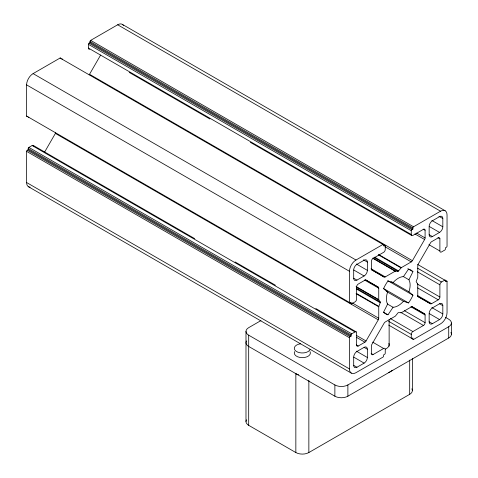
<?xml version="1.0" encoding="UTF-8"?>
<svg xmlns="http://www.w3.org/2000/svg" width="478" height="478" viewBox="0 0 478 478"><rect width="100%" height="100%" fill="white"/><g stroke="black" fill="none" stroke-linecap="round" stroke-linejoin="round"><path stroke-width="0.72" d="M356.313 344.907L358.249 346.03L364.893 342.188A2.3 1.326 -60 0 0 366.046 340.975L378.265 319.83A2.3 1.326 -60 0 0 378.743 318.223L378.743 306.792A0.92 0.532 -60 0 1 378.827 306.368L380.231 302.723A0.92 0.532 -60 0 0 380.231 301.976L378.827 299.957A0.92 0.532 -60 0 1 378.743 299.634L378.743 288.198A2.3 1.326 -60 0 0 378.265 287.147L365.347 279.69M408.929 291.795A16.79 9.691 -60 0 0 408.929 279.773L412.95 271.683A25.298 14.609 -60 0 0 408.517 269.102L403.462 276.619A16.79 9.691 -60 0 0 393.053 282.629L387.999 280.95A25.298 14.609 -60 0 0 383.559 288.652L387.586 292.094A16.79 9.691 -60 0 0 387.586 304.116L383.559 312.206A25.298 14.609 -60 0 0 387.999 314.793L393.053 307.27A16.79 9.691 -60 0 0 403.462 301.26L408.517 302.944A25.298 14.609 -60 0 0 412.95 295.237L408.929 291.795L391.494 281.727M44.651 152.004L55.388 133.416A2.3 1.326 -60 0 0 55.669 132.812M89.153 74.825A2.3 1.326 -60 0 0 89.529 74.281L100.631 55.042M371.191 269.574L384.103 277.031A2.3 1.326 -60 0 0 385.256 276.917L395.157 271.199A0.92 0.532 -60 0 1 395.479 271.116L397.935 271.319A0.92 0.532 -60 0 0 398.58 270.942L401.036 267.907A0.92 0.532 -60 0 1 401.359 267.62L411.259 261.902A2.3 1.326 -60 0 0 412.406 260.689L424.613 239.532A2.3 1.326 -60 0 0 425.091 237.93L425.091 230.259A2.3 1.326 -60 0 0 423.466 229.321L412.89 235.421A2.3 1.326 -60 0 1 411.265 234.483L88.388 48.069L88.388 44.317A0.92 0.532 -60 0 1 89.039 43.187L90.019 42.626L412.89 229.034L412.89 227.91A0.92 0.532 -60 0 1 413.542 226.781L440.543 211.198A9.202 5.312 -60 0 1 447.044 214.951L447.044 246.128A0.92 0.532 -60 0 1 446.392 247.251L445.418 247.813L445.418 248.942A0.92 0.532 -60 0 1 444.767 250.072L441.517 251.948A2.3 1.326 -60 0 1 439.891 251.01L428.909 244.67M27.24 116.423A0.92 0.532 -60 0 1 26.595 116.052L26.595 84.875A9.202 5.312 -60 0 1 33.096 73.612L60.091 58.023L385.244 245.752L385.244 249.504A2.3 1.326 -60 0 1 383.619 252.324L373.049 258.425A2.3 1.326 -60 0 0 371.424 261.239L371.424 268.917A2.3 1.326 -60 0 0 371.896 269.968L384.103 277.031M90.019 42.626L90.019 41.496A0.92 0.532 -60 0 1 90.665 40.373L117.666 24.784A9.202 5.312 -60 0 1 123.444 25.513M358.249 346.03A2.3 1.326 -60 0 1 356.624 345.086L356.624 332.885A2.3 1.326 -60 0 0 354.999 331.941L351.742 333.823A0.92 0.532 -60 0 0 351.097 334.947L351.097 336.076L28.22 149.662L28.22 148.538A0.92 0.532 -60 0 1 28.871 147.409L32.122 145.533A2.3 1.326 -60 0 1 33.687 145.993M30.108 187.167A9.202 5.312 -60 0 1 26.595 182.524L26.595 151.353A0.92 0.532 -60 0 1 27.24 150.229L28.22 149.662M378.265 287.147L366.046 280.108A2.3 1.326 -60 0 0 364.893 280.222L358.249 284.057A2.3 1.326 -60 0 0 356.624 286.872L356.624 299.079A2.3 1.326 -60 0 1 354.999 301.899L351.742 303.775A0.92 0.532 -60 0 1 351.097 303.399L351.097 302.275L350.117 302.837A0.92 0.532 -60 0 1 349.466 302.46L349.466 271.289A9.202 5.312 -60 0 1 355.973 260.02L382.968 244.437A0.92 0.532 -60 0 1 383.619 244.808L383.619 245.937L384.599 245.375A0.92 0.532 -60 0 1 385.244 245.752M411.265 234.483L411.265 230.725A0.92 0.532 -60 0 1 411.916 229.601L412.89 229.034M260.964 320.577L248.68 327.669A9.202 5.312 0 0 0 248.68 335.18L248.68 425.318L295.846 452.547A9.202 5.312 0 0 0 308.854 452.547L409.682 394.332A9.202 5.312 0 0 0 411.863 388.823M356.947 280.114L364.105 275.985A4.601 2.653 -60 0 0 367.355 270.351L367.355 262.087A4.601 2.653 -60 0 0 364.105 260.211L356.947 264.34A4.601 2.653 -60 0 0 353.696 269.974L353.696 278.238A4.601 2.653 -60 0 0 356.947 280.114L353.72 278.25M432.411 236.55L439.563 232.416A4.601 2.653 -60 0 0 442.819 226.781L442.819 218.518A4.601 2.653 -60 0 0 439.563 216.642L432.411 220.776A4.601 2.653 -60 0 0 429.154 226.405L429.154 234.668A4.601 2.653 -60 0 0 432.411 236.55L429.178 234.686M439.891 251.01L439.891 238.803A2.3 1.326 -60 0 0 438.26 237.865L431.616 241.701A2.3 1.326 -60 0 0 430.469 242.914L418.25 264.059A2.3 1.326 -60 0 0 417.772 265.666L417.772 277.097A0.92 0.532 -60 0 1 417.688 277.521L416.284 281.166A0.92 0.532 -60 0 0 416.284 281.912L417.688 283.932A0.92 0.532 -60 0 1 417.772 284.261L417.772 295.691A2.3 1.326 -60 0 0 418.25 296.742L430.469 303.781A2.3 1.326 -60 0 0 431.616 303.667L438.26 299.831A2.3 1.326 -60 0 0 439.891 297.017L439.891 284.81A2.3 1.326 -60 0 1 441.517 281.99L444.767 280.114A0.92 0.532 -60 0 1 445.418 280.49L445.418 281.62L446.392 281.052A0.92 0.532 -60 0 1 447.044 281.428L447.044 312.6A9.202 5.312 -60 0 1 440.543 323.869L413.542 339.458L388.668 325.094M372.643 342.129L383.619 348.468A2.3 1.326 -60 0 1 385.244 349.406L385.244 353.164A0.92 0.532 -60 0 1 384.599 354.288L383.619 354.855L383.619 355.979A0.92 0.532 -60 0 1 382.968 357.108L355.973 372.691A9.202 5.312 -60 0 1 349.466 368.938L349.466 337.767A0.92 0.532 -60 0 1 350.117 336.637L351.097 336.076M364.105 347.345L356.947 351.473A4.601 2.653 -60 0 0 353.696 357.108L353.696 365.371A4.601 2.653 -60 0 0 356.947 367.247L364.105 363.119A4.601 2.653 -60 0 0 367.355 357.484L367.355 349.221A4.601 2.653 -60 0 0 364.105 347.345L367.355 349.221M371.113 353.451L373.049 354.574L383.619 348.468M413.542 339.458A0.92 0.532 -60 0 1 412.89 339.081L412.89 337.952L411.916 338.514A0.92 0.532 -60 0 1 411.265 338.143L411.265 334.385A2.3 1.326 -60 0 1 412.89 331.571L423.466 325.464A2.3 1.326 -60 0 0 425.091 322.65L425.091 314.978A2.3 1.326 -60 0 0 424.613 313.921L412.406 306.858A2.3 1.326 -60 0 0 411.259 306.972L401.359 312.69A0.92 0.532 -60 0 1 401.036 312.779L398.58 312.57A0.92 0.532 -60 0 0 397.935 312.947L395.479 315.982A0.92 0.532 -60 0 1 395.157 316.269L385.256 321.987A2.3 1.326 -60 0 0 384.103 323.2L371.896 344.357A2.3 1.326 -60 0 0 371.424 345.958L371.424 353.63A2.3 1.326 -60 0 0 373.049 354.574M432.411 323.684L439.563 319.549A4.601 2.653 -60 0 0 442.819 313.915L442.819 305.651A4.601 2.653 -60 0 0 439.563 303.775L432.411 307.91A4.601 2.653 -60 0 0 429.154 313.538L429.154 321.802L432.411 323.684A4.601 2.653 -60 0 1 429.154 321.802M248.68 335.18L334.875 384.939A9.202 5.312 0 0 0 347.882 384.939L448.717 326.725A9.202 5.312 0 0 0 448.717 319.214L445.496 317.356M246.505 340.934A9.202 5.312 0 0 0 248.68 346.442L334.875 396.208A9.202 5.312 0 0 0 347.882 396.208L448.717 337.994A9.202 5.312 0 0 0 450.891 332.485M122.266 24.33L445.138 210.738M117.666 24.784L440.543 211.198M438.941 216.283L442.819 218.518M431.837 220.448L442.819 226.781M429.232 226.453L439.563 232.416M423.155 229.141L425.091 230.259M437.95 237.686L439.891 238.803M90.665 40.373L413.542 226.781M90.019 41.496L412.89 227.91M89.039 43.187L411.916 229.601M416.697 233.085L425.091 237.93M88.388 44.317L411.265 230.725M414.928 233.939L424.613 239.532M129.227 72.423L209.944 119.028M250.305 142.33L411.743 235.535M89.529 74.281L412.406 260.689M417.647 264.454L447.044 281.428M384.784 246.618L411.259 261.902M417.623 268.2L441.517 281.99M417.288 271.761L439.891 284.81M407.788 268.702L412.95 271.683M378.755 254.571L401.359 267.62M378.433 254.858L401.036 267.907M374.686 257.152L398.58 270.942M374.041 257.523L397.935 271.319M372.876 258.066L395.479 271.116M373.199 258.526L395.157 271.199M417.288 283.968L439.891 297.017M403.115 276.421L408.929 279.773M417.599 287.899L438.26 299.831M363.483 259.847L367.355 262.087M439.587 303.787L442.819 305.651M417.414 295.47L431.616 303.667M33.096 73.612L355.973 260.02M371.048 268.714L385.256 276.917M417.551 296.324L430.469 303.781M387.772 280.7L412.95 295.237M356.379 264.011L367.355 270.351M431.837 307.581L442.819 313.915M353.774 270.016L364.105 275.985M429.232 313.586L439.563 319.549M383.332 288.401L408.517 302.944M386.296 291.353L403.462 301.26M411.701 306.464L424.613 313.921M26.595 84.875L349.466 271.289M364.535 280L378.743 288.198M410.883 306.774L425.091 314.978M404.424 310.718L425.091 322.65M387.24 303.918L393.053 307.27M356.14 286.585L378.743 299.634M400.863 312.415L423.466 325.464M356.224 286.908L378.827 299.957M356.337 288.186L380.231 301.976M356.337 288.933L380.231 302.723M356.224 293.319L378.827 306.368M356.14 293.743L378.743 306.792M383.476 312.182L387.999 314.793M390.293 318.521L412.89 331.571M388.668 321.335L411.265 334.385M352.268 302.938L378.743 318.223M26.595 116.052L351.742 303.775M55.388 133.416L378.265 319.83M33.269 145.42L194.707 238.624M235.068 261.926L275.43 285.229M315.791 308.531L356.146 331.828M32.122 145.533L354.999 331.941M356.361 335.389L366.046 340.975M28.871 147.409L351.742 333.823M356.498 337.343L364.893 342.188M28.22 148.538L351.097 334.947M27.24 150.229L350.117 336.637M26.595 151.353L349.466 337.767M356.379 351.145L367.355 357.484M353.774 357.15L364.105 363.119M353.72 365.383L356.947 367.247M26.595 182.524L349.466 368.938M28.495 186.737L351.372 373.151M451.405 322.973L451.405 334.242M448.717 326.725L448.717 337.994M412.377 358.578L412.377 390.574M409.682 360.101L409.682 394.332M389.134 319.633L389.134 346.227M347.882 384.939L347.882 396.208M334.875 384.939L334.875 396.208M308.854 380.369L308.854 452.547M295.846 452.547L295.846 373.677A9.202 5.312 0 0 0 298.672 374.788M245.985 331.421L245.985 421.56M89.571 49.198A2.3 1.326 -60 0 1 88.388 48.069M61.722 58.961A0.92 0.532 -60 0 1 62.373 59.338M60.091 58.023A0.92 0.532 -60 0 1 60.742 58.4M28.871 117.367A0.92 0.532 -60 0 1 28.22 116.991M310.228 349.275A8.048 4.649 0 0 1 301.797 352.961A8.048 4.649 0 0 1 294.317 348.641A8.048 4.649 0 0 1 300.698 343.772M310.019 351.605A8.048 4.649 0 0 1 302.347 357.664A8.048 4.649 0 0 1 294.675 351.605M388.913 343.341A10.349 5.975 0 0 1 385.417 349.155M392.324 370.247A16.097 9.297 0 0 1 388.429 372.667M248.68 425.318A9.202 5.312 0 0 1 246.505 419.804"/></g></svg>
